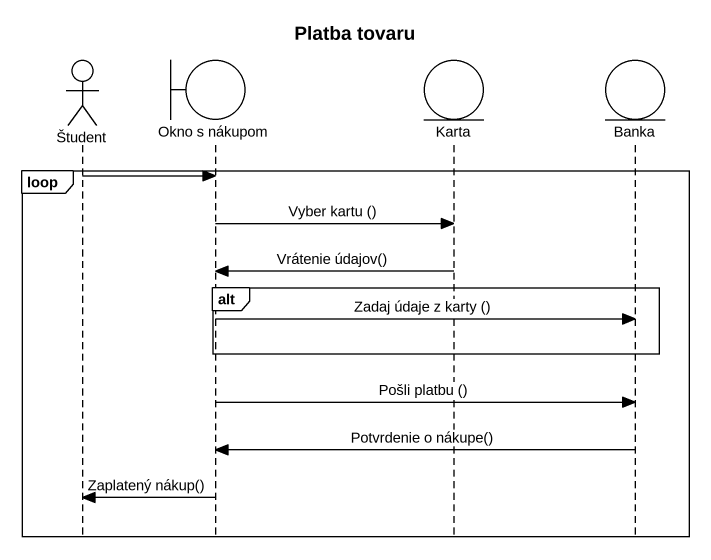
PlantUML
@startuml
title Platba tovaru
hide footbox
actor Študent
boundary "Okno s nákupom" as Okno_s_nákupom
entity Karta
entity Banka

loop
  Študent -> Okno_s_nákupom
  Okno_s_nákupom -> Karta : Vyber kartu ()
  Karta -> Okno_s_nákupom : Vrátenie údajov()
  alt
    Okno_s_nákupom -> Banka : Zadaj údaje z karty ()
  end
  Okno_s_nákupom -> Banka : Pošli platbu ()
  Banka -> Okno_s_nákupom : Potvrdenie o nákupe()
  Okno_s_nákupom -> Študent : Zaplatený nákup()
end
@enduml
